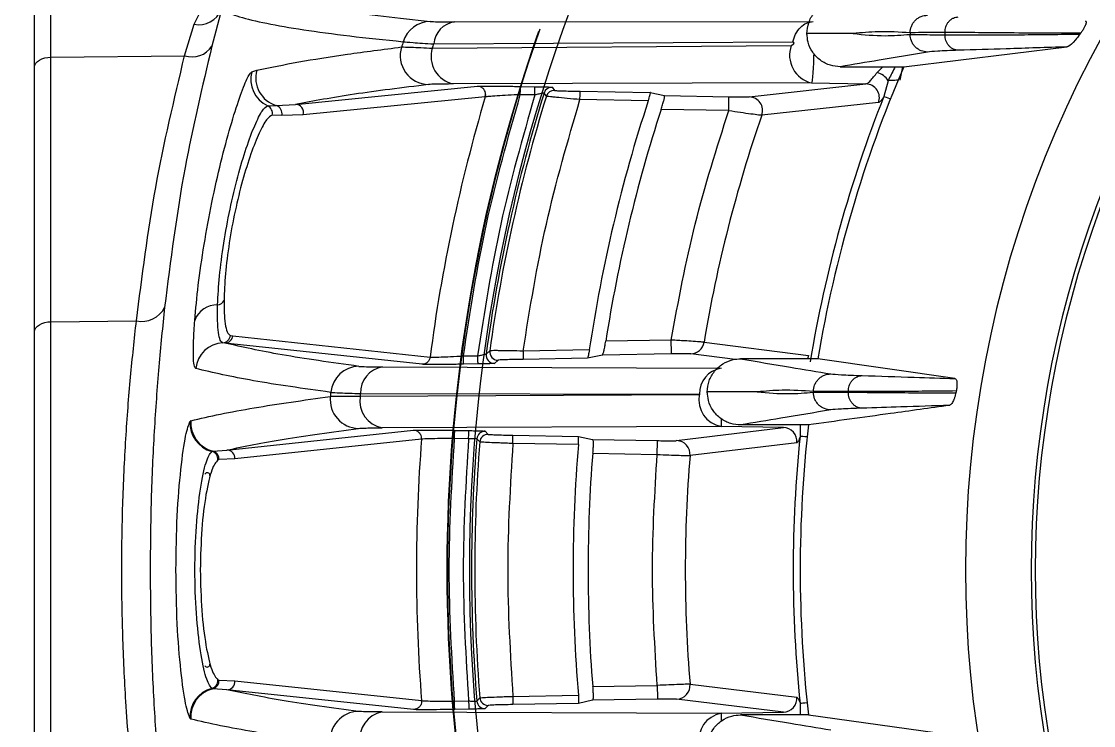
# Model space of a CAD drawing. Extents: x 2 to 136, y 1 to 99.
# Drawn here: x 125.123 to 127.069, y 45.008 to 46.285 of the extents above; entities that cross this region are included whole.
import ezdxf

# ---------------------------------------------------------------- set-up
doc = ezdxf.new("R2010")
doc.units = 0
doc.header["$MEASUREMENT"] = 0
doc.layers.add('OBJECT', color=7, linetype='CONTINUOUS')

msp = doc.modelspace()

# ---------------------------------------------------------------- linework, layer by layer
at = {"layer": 'OBJECT'}
for p, q in [((125.1466, 43.79), (125.1466, 46.6536)), ((125.1761, 46.2203), (125.1761, 46.3405)), ((125.4856, 46.3061), (125.4685, 46.2401)), ((125.4189, 46.2228), (125.4363, 46.28)), ((125.9091, 46.2844), (126.56, 46.2849)), ((126.5489, 46.2631), (126.5489, 46.2629)), ((126.7362, 46.2644), (126.7362, 46.2616)), ((126.7995, 46.2653), (126.7995, 46.2607)), ((125.8686, 46.2364), (126.5203, 46.2413)), ((125.8712, 46.2443), (126.5232, 46.2479)), ((126.7247, 46.203), (127.0206, 46.2388)), ((125.1761, 46.2203), (125.4189, 46.2228)), ((125.1761, 45.7403), (125.1761, 46.2203)), ((125.5407, 46.1938), (125.5499, 46.1966)), ((126.6092, 46.203), (126.7247, 46.203)), ((126.6764, 46.1925), (126.6869, 46.203)), ((126.7225, 46.203), (126.7173, 46.1785)), ((126.6966, 46.1776), (126.6886, 46.1489)), ((125.6202, 46.1345), (125.9509, 46.1674)), ((126.5571, 46.1734), (125.9066, 46.1716)), ((126.0286, 46.1672), (126.0551, 46.1667)), ((126.0862, 46.1657), (126.0904, 46.1599)), ((126.137, 46.1583), (126.2645, 46.1561)), ((126.2645, 46.1561), (126.2902, 46.1504)), ((126.444, 46.1483), (126.6561, 46.1717)), ((126.5571, 46.1734), (126.6561, 46.1717)), ((125.9649, 46.1482), (125.6344, 46.1159)), ((125.9649, 46.1481), (125.9655, 46.1524)), ((125.9655, 46.1524), (125.9649, 46.1482)), ((126.0549, 46.1517), (126.0284, 46.1522)), ((126.0758, 46.1493), (126.0716, 46.1551)), ((126.2608, 46.1412), (126.1368, 46.1433)), ((126.2902, 46.1504), (126.4073, 46.1484)), ((126.6788, 46.1377), (126.467, 46.1151)), ((125.5697, 46.1322), (125.5853, 46.1325)), ((125.5853, 46.1325), (125.6202, 46.1345)), ((126.4069, 46.1234), (126.2843, 46.1255)), ((125.5954, 46.1145), (125.578, 46.1149)), ((125.6344, 46.1159), (125.5954, 46.1145)), ((125.1761, 45.7403), (125.3314, 45.7419)), ((125.1761, 44.8397), (125.1761, 45.7403)), ((125.5022, 45.7152), (125.5067, 45.7147)), ((125.5067, 45.7147), (125.8647, 45.6761)), ((125.4922, 45.7016), (125.4883, 45.7021)), ((125.8502, 45.663), (125.4922, 45.7016)), ((126.1538, 45.6891), (126.0335, 45.687)), ((126.3024, 45.707), (126.1836, 45.7049)), ((126.3621, 45.703), (126.5517, 45.6791)), ((125.9251, 45.6782), (125.9509, 45.6786)), ((125.973, 45.6875), (125.9664, 45.6817)), ((125.9881, 45.6705), (125.9815, 45.6647)), ((126.1503, 45.6741), (126.0337, 45.672)), ((126.1776, 45.6798), (126.1503, 45.6741)), ((126.3029, 45.682), (126.1776, 45.6798)), ((126.4188, 45.6719), (126.3381, 45.6821)), ((126.5686, 45.673), (126.4284, 45.673)), ((126.8177, 45.6372), (126.5686, 45.673)), ((125.778, 45.6583), (126.3931, 45.6559)), ((125.9511, 45.6636), (125.9254, 45.6632)), ((126.368, 45.6131), (126.368, 45.6129)), ((126.5606, 45.6137), (126.5606, 45.6123)), ((126.6239, 45.6136), (126.6239, 45.6124)), ((126.3534, 45.6078), (125.7377, 45.6044)), ((125.7383, 45.61), (126.3535, 45.6086)), ((125.4302, 45.5607), (125.4289, 45.5597)), ((126.5516, 45.553), (126.4284, 45.553)), ((126.5365, 45.553), (126.5366, 45.5325)), ((125.4956, 45.5074), (125.8346, 45.5433)), ((126.393, 45.5502), (125.7774, 45.5478)), ((125.9093, 45.5432), (125.9348, 45.5427)), ((125.9649, 45.5417), (125.9701, 45.5359)), ((126.0151, 45.5344), (126.1339, 45.5323)), ((126.3123, 45.5245), (126.5061, 45.5482)), ((126.5061, 45.5482), (126.393, 45.5502)), ((125.8492, 45.5272), (125.5102, 45.4915)), ((125.8492, 45.5272), (125.8493, 45.5283)), ((125.8492, 45.5283), (125.8492, 45.5272)), ((125.9346, 45.5277), (125.9091, 45.5282)), ((125.9549, 45.5221), (125.9496, 45.5279)), ((126.1339, 45.5173), (126.0149, 45.5194)), ((126.1339, 45.5323), (126.1597, 45.5266)), ((126.1597, 45.5266), (126.2774, 45.5245)), ((126.5304, 45.5208), (126.3366, 45.4974)), ((125.4682, 45.505), (125.4701, 45.5056)), ((125.4701, 45.5056), (125.4956, 45.5074)), ((126.1598, 45.5016), (126.277, 45.4995)), ((125.4814, 45.4901), (125.4794, 45.4896)), ((125.5102, 45.4915), (125.4814, 45.4901)), ((125.4794, 45.0904), (125.4814, 45.0899)), ((125.4814, 45.0899), (125.5102, 45.0885)), ((125.5102, 45.0885), (125.8492, 45.0528)), ((125.4701, 45.0744), (125.4682, 45.075)), ((125.4956, 45.0726), (125.4701, 45.0744)), ((125.8346, 45.0367), (125.4956, 45.0726)), ((126.1598, 45.0784), (126.277, 45.0804)), ((126.3366, 45.0826), (126.5304, 45.0592)), ((125.8493, 45.0517), (125.8492, 45.0528)), ((125.8492, 45.0528), (125.8492, 45.0517)), ((125.9091, 45.0518), (125.9346, 45.0522)), ((125.9496, 45.0521), (125.9549, 45.0579)), ((126.0149, 45.0606), (126.1339, 45.0627)), ((126.1339, 45.0477), (126.0151, 45.0456)), ((126.1597, 45.0534), (126.1339, 45.0477)), ((126.2774, 45.0555), (126.1597, 45.0534)), ((126.5061, 45.0318), (126.3123, 45.0555)), ((126.5366, 45.0475), (126.5365, 45.027)), ((125.7774, 45.0322), (126.393, 45.0298)), ((125.9348, 45.0373), (125.9093, 45.0368)), ((125.9701, 45.0441), (125.9649, 45.0383)), ((126.393, 45.0298), (126.5061, 45.0318)), ((126.5516, 45.027), (126.4284, 45.027)), ((126.5516, 45.027), (126.8078, 44.9915)), ((125.4289, 45.0203), (125.4302, 45.0193))]:
    msp.add_line(p, q, dxfattribs=at)
at = {"layer": 'OBJECT', "flags": 128}
for points in [[(126.5489, 46.2629), (126.5493, 46.2629), (126.5497, 46.263)], [(125.1466, 46.2023), (125.1472, 46.2058), (125.1489, 46.2091), (125.1516, 46.2122), (125.1552, 46.2149), (125.1597, 46.2172), (125.1648, 46.2188), (125.1703, 46.2199), (125.1761, 46.2203)], [(126.7143, 46.1784), (126.7142, 46.1784), (126.7113, 46.1783), (126.7084, 46.1781), (126.7056, 46.178), (126.703, 46.1779), (126.7006, 46.1778), (126.6985, 46.1777), (126.6966, 46.1776)], [(126.0284, 46.1522), (126.0284, 46.1551), (126.0285, 46.1579), (126.0285, 46.1604), (126.0285, 46.1627), (126.0286, 46.1646), (126.0286, 46.166), (126.0286, 46.1669), (126.0286, 46.1672)], [(126.0549, 46.1517), (126.0549, 46.1546), (126.055, 46.1574), (126.055, 46.16), (126.055, 46.1622), (126.0551, 46.1641), (126.0551, 46.1655), (126.0551, 46.1664), (126.0551, 46.1667)], [(126.1368, 46.1433), (126.1368, 46.1462), (126.1369, 46.149), (126.1369, 46.1516), (126.1369, 46.1538), (126.137, 46.1557), (126.137, 46.1571), (126.137, 46.158), (126.137, 46.1583)], [(126.4069, 46.1234), (126.407, 46.1282), (126.4071, 46.1328), (126.4071, 46.1371), (126.4072, 46.1409), (126.4072, 46.144), (126.4073, 46.1463), (126.4073, 46.1478), (126.4073, 46.1484)], [(126.7004, 46.1442), (126.6996, 46.1445), (126.6962, 46.1458), (126.6933, 46.147), (126.6911, 46.1479), (126.6894, 46.1485), (126.6886, 46.1489)], [(125.1466, 45.7223), (125.1472, 45.7258), (125.1489, 45.7291), (125.1516, 45.7322), (125.1552, 45.7349), (125.1597, 45.7372), (125.1648, 45.7388), (125.1703, 45.7399), (125.1761, 45.7403)], [(126.3029, 45.682), (126.3029, 45.6825), (126.3028, 45.684), (126.3028, 45.6863), (126.3027, 45.6895), (126.3027, 45.6932), (126.3026, 45.6975), (126.3025, 45.7022), (126.3024, 45.707)], [(125.9254, 45.6632), (125.9254, 45.6635), (125.9253, 45.6644), (125.9253, 45.6658), (125.9253, 45.6677), (125.9252, 45.6699), (125.9252, 45.6725), (125.9251, 45.6753), (125.9251, 45.6782)], [(125.9509, 45.6786), (125.9509, 45.6757), (125.951, 45.6729), (125.951, 45.6704), (125.951, 45.6681), (125.9511, 45.6662), (125.9511, 45.6648), (125.9511, 45.664), (125.9511, 45.6636)], [(126.0335, 45.687), (126.0335, 45.6841), (126.0336, 45.6814), (126.0336, 45.6788), (126.0336, 45.6765), (126.0337, 45.6747), (126.0337, 45.6733), (126.0337, 45.6724), (126.0337, 45.672)], [(126.5517, 45.6791), (126.5506, 45.6749), (126.5498, 45.673)], [(125.9091, 45.5282), (125.9091, 45.5311), (125.9092, 45.5339), (125.9092, 45.5364), (125.9092, 45.5387), (125.9093, 45.5406), (125.9093, 45.542), (125.9093, 45.5429), (125.9093, 45.5432)], [(125.9346, 45.5277), (125.9346, 45.5306), (125.9347, 45.5334), (125.9347, 45.536), (125.9348, 45.5383), (125.9348, 45.5401), (125.9348, 45.5415), (125.9348, 45.5424), (125.9348, 45.5427)], [(126.0149, 45.5194), (126.0149, 45.5223), (126.015, 45.525), (126.015, 45.5276), (126.015, 45.5299), (126.0151, 45.5317), (126.0151, 45.5331), (126.0151, 45.534), (126.0151, 45.5344)], [(126.277, 45.4995), (126.2771, 45.5044), (126.2772, 45.509), (126.2773, 45.5133), (126.2773, 45.5171), (126.2774, 45.5202), (126.2774, 45.5225), (126.2774, 45.524), (126.2774, 45.5245)], [(126.5492, 45.5312), (126.5484, 45.5313), (126.5448, 45.5317), (126.5417, 45.532), (126.5393, 45.5323), (126.5376, 45.5324), (126.5366, 45.5325)], [(126.277, 45.0804), (126.2771, 45.0756), (126.2772, 45.071), (126.2773, 45.0667), (126.2773, 45.0629), (126.2774, 45.0598), (126.2774, 45.0575), (126.2774, 45.056), (126.2774, 45.0555)], [(125.9093, 45.0368), (125.9093, 45.0371), (125.9093, 45.038), (125.9093, 45.0394), (125.9092, 45.0413), (125.9092, 45.0436), (125.9092, 45.0461), (125.9091, 45.0489), (125.9091, 45.0518)], [(125.9346, 45.0522), (125.9346, 45.0494), (125.9347, 45.0466), (125.9347, 45.044), (125.9348, 45.0417), (125.9348, 45.0399), (125.9348, 45.0385), (125.9348, 45.0376), (125.9348, 45.0373)], [(126.0149, 45.0606), (126.0149, 45.0577), (126.015, 45.055), (126.015, 45.0524), (126.015, 45.0501), (126.0151, 45.0483), (126.0151, 45.0469), (126.0151, 45.046), (126.0151, 45.0456)], [(126.5492, 45.0488), (126.5484, 45.0487), (126.5448, 45.0483), (126.5417, 45.048), (126.5393, 45.0477), (126.5376, 45.0476), (126.5366, 45.0475)]]:
    msp.add_lwpolyline(points, dxfattribs=at)
at = {"layer": 'OBJECT'}
for centre, radius, start, end in [((128.8466, 45.29), 6.555, 126.37982, 288.09222), ((128.8466, 45.29), 6.5028, 126.71932, 288.09222), ((128.8466, 45.29), 6.4944, 126.7749, 288.09222), ((128.8466, 45.29), 6.3069, 128.05888, 288.09222), ((128.8466, 45.29), 6.655, 198.09222, 30.43444), ((128.8466, 45.29), 2.0098, 135.4001, 224.5999), ((128.8466, 45.29), 1.8907, 138.3698, 221.6302), ((128.8466, 45.29), 1.8831, 138.6329, 221.3671), ((128.8466, 45.29), 2.9107, 155.7609, 204.2391), ((125.4442, 46.3246), 0.0454, 259.9356, 335.854), ((125.8657, 46.2328), 0.0523, 91.2395, 162.7674), ((125.9153, 46.2405), 0.0443, 98.0542, 175.0188), ((128.8466, 45.29), 2.9515, 160.6731, 199.3269), ((128.8466, 45.29), 2.9505, 160.5838, 199.4162), ((125.4324, 46.2638), 0.0431, 251.6787, 326.7534), ((125.8629, 46.2231), 0.0525, 162.7993, 268.5415), ((128.8466, 45.29), 3.1787, 162.4546, 162.636), ((125.9176, 46.2216), 0.0512, 163.094, 257.6074), ((128.8466, 45.29), 3.1248, 162.2171, 162.3692), ((126.5692, 46.2239), 0.0519, 160.3623, 256.594), ((125.6006, 46.1828), 0.0526, 164.7378, 253.0541), ((128.8466, 45.29), 2.31, 156.7192, 170.4562), ((125.5915, 46.1801), 0.0526, 164.8985, 245.5336), ((126.6656, 46.1567), 0.0374, 33.9849, 73.2492), ((126.0859, 46.1507), 0.015, 89.0131, 162.6712), ((126.0901, 46.1449), 0.015, 89.0151, 162.7541), ((126.6554, 46.1467), 0.025, 338.8784, 88.4732), ((128.8466, 45.29), 3.0068, 163.4169, 172.6223), ((128.8466, 45.29), 3.0068, 163.4169, 172.6223), ((125.9644, 46.1467), 0.00156, 72.7453, 74.185), ((128.8466, 45.29), 2.9067, 162.6845, 172.2558), ((128.8466, 45.29), 2.901, 162.7691, 172.124), ((128.8466, 45.29), 2.7223, 161.7801, 171.5688), ((126.4434, 46.1232), 0.025, 341.0726, 88.4984), ((128.8466, 45.29), 2.3227, 158.2977, 170.6513), ((125.5634, 46.1185), 0.015, 345.9479, 65.0903), ((125.5808, 46.1181), 0.015, 345.8098, 72.6813), ((125.6198, 46.1196), 0.015, 345.7124, 88.436), ((128.8466, 45.29), 2.6951, 161.9404, 171.1444), ((128.8466, 45.29), 2.5186, 160.8757, 170.5623), ((125.4779, 45.7277), 0.0433, 88.844, 159.7684), ((125.4783, 45.7844), 0.0134, 272.1847, 335.9309), ((125.3415, 45.7865), 0.0457, 257.2305, 333.7639), ((125.4874, 45.717), 0.0149, 273.4368, 353.0157), ((125.4919, 45.7166), 0.0149, 271.3841, 353.0003), ((125.4912, 45.6497), 0.0525, 93.1692, 173.8867), ((126.3375, 45.707), 0.0249, 271.3028, 350.7636), ((125.9813, 45.6797), 0.015, 172.2812, 270.9756), ((125.9878, 45.6855), 0.015, 172.1506, 270.9739), ((125.7364, 45.607), 0.0524, 91.3027, 174.3257), ((125.7854, 45.6118), 0.0471, 99.0533, 182.1599), ((126.4003, 45.6096), 0.0468, 98.9258, 181.2809), ((128.8466, 45.29), 3.1787, 174.1835, 174.3238), ((125.7357, 45.5992), 0.0525, 174.3246, 268.6355), ((125.7863, 45.5962), 0.0492, 170.4609, 259.6117), ((128.8466, 45.29), 3.1248, 174.1217, 174.2262), ((126.4021, 45.5988), 0.0495, 169.5178, 259.4001), ((125.4815, 45.556), 0.0527, 175.9384, 255.4779), ((125.4826, 45.5566), 0.0525, 175.5226, 256.2377), ((128.8466, 45.29), 2.31, 173.4625, 186.5375), ((125.9646, 45.5267), 0.015, 89.0181, 175.2864), ((125.9698, 45.5209), 0.015, 89.0184, 175.3913), ((126.5055, 45.5232), 0.025, 354.3064, 88.6166), ((128.8466, 45.29), 3.0068, 175.4759, 184.5241), ((128.8466, 45.29), 3.0068, 175.4759, 184.5241), ((125.8494, 45.5291), 0.0019, 264.6822, 265.8618), ((128.8466, 45.29), 2.9067, 175.3046, 184.6954), ((128.8466, 45.29), 2.901, 175.4106, 184.5894), ((128.8466, 45.29), 2.7223, 175.2106, 184.7894), ((126.3117, 45.4995), 0.025, 355.2594, 88.6223), ((128.8466, 45.29), 2.3227, 174.0063, 185.9937), ((125.4643, 45.4904), 0.0151, 357.1808, 74.8293), ((125.4664, 45.491), 0.015, 356.4513, 75.9149), ((125.4952, 45.4924), 0.015, 356.474, 88.5452), ((128.8466, 45.29), 2.6951, 175.497, 184.503), ((128.8466, 45.29), 2.5186, 175.2757, 184.7243), ((125.4599, 45.4612), 0.005, 0, 147.4319), ((125.4599, 45.1188), 0.005, 212.5681, 0), ((125.4643, 45.0896), 0.0151, 285.1707, 2.8192), ((125.4664, 45.089), 0.015, 284.0851, 3.5487), ((125.4952, 45.0875), 0.015, 271.4548, 3.526), ((125.4815, 45.024), 0.0527, 104.5221, 184.0616), ((125.4826, 45.0234), 0.0525, 103.7618, 184.4779), ((126.3117, 45.0805), 0.025, 271.3765, 4.7413), ((125.8494, 45.0509), 0.0019, 94.1382, 95.3178), ((125.9646, 45.0533), 0.015, 184.7136, 270.9819), ((125.9698, 45.0591), 0.015, 184.6087, 270.9816), ((126.5055, 45.0568), 0.025, 271.3841, 5.6929), ((125.7357, 44.9808), 0.0525, 91.3645, 185.6752), ((125.7863, 44.9838), 0.0492, 100.3883, 189.5391), ((126.4021, 44.9812), 0.0495, 100.5999, 190.4822)]:
    msp.add_arc(centre, radius, start, end, dxfattribs=at)
for centre, major_axis, start_param, end_param in [((128.476, 45.29), (1.7429, 0), 2.532933, 2.534061), ((128.4854, 45.29), (1.6983, 0), 2.944733, 2.946684)]:
    msp.add_ellipse(centre, major_axis=major_axis, ratio=0.977124, start_param=start_param, end_param=end_param, dxfattribs=at)
for points, knots in [([(125.4363, 46.28), (125.4408, 46.2899), (125.4497, 46.3098), (125.4721, 46.3291), (125.4978, 46.3412), (125.5132, 46.3452), (125.5265, 46.3461), (125.5285, 46.3462), (125.5295, 46.3462), (125.53, 46.3462)], [0, 0, 0, 0, 0.249938, 0.500627, 0.749428, 0.968478, 0.986306, 0.993527, 1, 1, 1, 1]), ([(125.53, 46.3461), (125.547, 46.339), (125.581, 46.3247), (125.6925, 46.3043), (125.8072, 46.2914), (125.8646, 46.285)], [0, 0, 0, 0, 0.333336, 0.666886, 1, 1, 1, 1]), ([(126.5489, 46.2631), (126.5495, 46.2698), (126.5508, 46.2832), (126.5611, 46.3011), (126.5763, 46.3146), (126.5932, 46.3219), (126.6046, 46.3227), (126.6092, 46.323)], [0, 0, 0, 0, 0.212706, 0.425419, 0.638709, 0.853371, 1, 1, 1, 1]), ([(125.4856, 46.3061), (125.4955, 46.3019), (125.515, 46.2936), (125.5657, 46.2816), (125.6324, 46.2699), (125.7144, 46.2588), (125.7824, 46.2517), (125.8158, 46.2483)], [0, 0, 0, 0, 0.202277, 0.401502, 0.603952, 0.805948, 1, 1, 1, 1]), ([(126.7362, 46.2644), (126.7366, 46.2684), (126.7373, 46.2746), (126.7413, 46.2821), (126.7454, 46.2872), (126.7504, 46.2913), (126.7578, 46.2953), (126.764, 46.296), (126.768, 46.2964)], [0, 0, 0, 0, 0.239487, 0.368378, 0.5, 0.631621, 0.760513, 1, 1, 1, 1]), ([(126.7995, 46.2653), (126.7998, 46.2688), (126.8003, 46.2742), (126.8034, 46.2807), (126.8065, 46.2852), (126.8104, 46.2888), (126.816, 46.2923), (126.8207, 46.2929), (126.8237, 46.2933)], [0, 0, 0, 0, 0.239579, 0.368439, 0.5, 0.631562, 0.760427, 1, 1, 1, 1]), ([(125.8646, 46.285), (125.8683, 46.2848), (125.8756, 46.2844), (125.8979, 46.2844), (125.9091, 46.2844)], [0, 0, 0, 0, 0.498504, 1, 1, 1, 1]), ([(126.5232, 46.2479), (126.5247, 46.2529), (126.5278, 46.263), (126.5367, 46.2749), (126.5478, 46.2831), (126.556, 46.2843), (126.56, 46.2849)], [0, 0, 0, 0, 0.243823, 0.5, 0.756179, 1, 1, 1, 1]), ([(127.0541, 46.2861), (127.055, 46.2858), (127.0561, 46.2853), (127.0557, 46.2817), (127.0547, 46.2788), (127.0537, 46.2765), (127.0525, 46.274), (127.051, 46.2713), (127.0487, 46.2676), (127.0471, 46.2653), (127.046, 46.2637)], [0, 0, 0, 0, 0.401436, 0.570186, 0.633489, 0.697364, 0.744462, 0.791505, 0.861691, 1, 1, 1, 1]), ([(126.5497, 46.263), (126.5496, 46.263), (126.5493, 46.2631), (126.549, 46.2631), (126.5489, 46.2631)], [0, 0, 0, 0, 0.5599937, 1, 1, 1, 1]), ([(126.6092, 46.203), (126.6033, 46.2035), (126.5906, 46.2046), (126.5728, 46.2137), (126.5584, 46.2285), (126.5502, 46.2458), (126.5493, 46.2577), (126.5489, 46.2629)], [0, 0, 0, 0, 0.187597, 0.404758, 0.620771, 0.835172, 1, 1, 1, 1]), ([(126.6327, 46.263), (126.6327, 46.263), (126.6181, 46.263), (126.5931, 46.263), (126.5655, 46.263), (126.5524, 46.263), (126.5498, 46.263), (126.5497, 46.263)], [0, 0, 0, 0, 0.002912, 0.527889, 0.903607, 0.997536, 1, 1, 1, 1]), ([(126.7362, 46.2644), (126.7169, 46.2656), (126.6824, 46.2678), (126.6479, 46.2645), (126.6327, 46.263)], [0, 0, 0, 0, 0.559938, 1, 1, 1, 1]), ([(126.6327, 46.263), (126.6521, 46.2611), (126.6865, 46.2578), (126.721, 46.2604), (126.7362, 46.2616)], [0, 0, 0, 0, 0.560063, 1, 1, 1, 1]), ([(126.7995, 46.2653), (126.7842, 46.2651), (126.7536, 46.2648), (126.742, 46.2646), (126.7362, 46.2644)], [0, 0, 0, 0, 0.500041, 1, 1, 1, 1]), ([(126.768, 46.2296), (126.764, 46.23), (126.7578, 46.2307), (126.7504, 46.2347), (126.7454, 46.2388), (126.7413, 46.2439), (126.7373, 46.2514), (126.7366, 46.2575), (126.7362, 46.2616)], [0, 0, 0, 0, 0.239486, 0.368381, 0.500001, 0.631618, 0.760514, 1, 1, 1, 1]), ([(126.7362, 46.2616), (126.742, 46.2614), (126.7536, 46.2612), (126.7842, 46.2609), (126.7995, 46.2607)], [0, 0, 0, 0, 0.499959, 1, 1, 1, 1]), ([(127.046, 46.2637), (127, 46.2638), (126.9178, 46.264), (126.8356, 46.2649), (126.7995, 46.2653)], [0, 0, 0, 0, 0.560009, 1, 1, 1, 1]), ([(126.7995, 46.2607), (126.8453, 46.2607), (126.9271, 46.2607), (127.0089, 46.2617), (127.0449, 46.2622)], [0, 0, 0, 0, 0.560013, 1, 1, 1, 1]), ([(126.8237, 46.2327), (126.8207, 46.2331), (126.816, 46.2337), (126.8104, 46.2372), (126.8065, 46.2408), (126.8034, 46.2453), (126.8003, 46.2518), (126.7998, 46.2572), (126.7995, 46.2607)], [0, 0, 0, 0, 0.239573, 0.368437, 0.499995, 0.631555, 0.760421, 1, 1, 1, 1]), ([(127.0449, 46.2622), (127.042, 46.2583), (127.0326, 46.2463), (127.0253, 46.2403), (127.0215, 46.2391), (127.0206, 46.2388)], [0, 0, 0, 0, 0.2596, 0.81953, 1, 1, 1, 1]), ([(125.4685, 46.2401), (125.451, 46.1669), (125.4135, 46.0099), (125.3933, 45.8511), (125.3825, 45.7663)], [0, 0, 0, 0, 0.466269, 1, 1, 1, 1]), ([(125.5499, 46.1966), (125.5742, 46.2016), (125.6216, 46.2114), (125.71, 46.2254), (125.7792, 46.2343), (125.8128, 46.2387)], [0, 0, 0, 0, 0.351668, 0.685, 1, 1, 1, 1]), ([(125.8128, 46.2387), (125.8174, 46.2387), (125.8268, 46.2387), (125.8545, 46.2372), (125.8686, 46.2364)], [0, 0, 0, 0, 0.490951, 1, 1, 1, 1]), ([(125.8158, 46.2483), (125.8203, 46.2478), (125.8294, 46.2469), (125.8571, 46.2452), (125.8712, 46.2443)], [0, 0, 0, 0, 0.493197, 1, 1, 1, 1]), ([(126.5232, 46.2479), (126.5235, 46.2479), (126.524, 46.2478), (126.5245, 46.2473), (126.5247, 46.2468), (126.5248, 46.2463), (126.5248, 46.2456), (126.5246, 46.2448), (126.5241, 46.2439), (126.5234, 46.2429), (126.5224, 46.242), (126.5213, 46.2415), (126.5206, 46.2414), (126.5203, 46.2413)], [0, 0, 0, 0, 0.133104, 0.191567, 0.248259, 0.311452, 0.370761, 0.432305, 0.501531, 0.620748, 0.7521, 0.8756, 1, 1, 1, 1]), ([(127.0206, 46.2388), (126.9841, 46.2377), (126.9189, 46.2356), (126.8528, 46.2336), (126.8237, 46.2327)], [0, 0, 0, 0, 0.560018, 1, 1, 1, 1]), ([(125.3314, 45.7419), (125.3416, 45.8227), (125.362, 45.984), (125.4, 46.1434), (125.4189, 46.2228)], [0, 0, 0, 0, 0.501211, 1, 1, 1, 1]), ([(126.5612, 46.2272), (126.561, 46.2205), (126.5606, 46.2067), (126.5595, 46.189), (126.5583, 46.1762), (126.5575, 46.1743), (126.5571, 46.1734)], [0, 0, 0, 0, 0.237257, 0.489189, 0.744675, 1, 1, 1, 1]), ([(126.768, 46.2296), (126.7387, 46.2246), (126.6865, 46.2158), (126.6328, 46.2069), (126.6092, 46.203)], [0, 0, 0, 0, 0.560008, 1, 1, 1, 1]), ([(126.8237, 46.2327), (126.8099, 46.2322), (126.7823, 46.2312), (126.7727, 46.2301), (126.768, 46.2296)], [0, 0, 0, 0, 0.501102, 1, 1, 1, 1]), ([(126.7091, 46.203), (126.705, 46.1952), (126.7004, 46.1863), (126.697, 46.1786), (126.6966, 46.1776)], [0, 0, 0, 0, 0.878881, 1, 1, 1, 1]), ([(125.4373, 45.7427), (125.4392, 45.7633), (125.4429, 45.8046), (125.4538, 45.8798), (125.468, 45.9568), (125.4847, 46.0309), (125.5024, 46.0966), (125.519, 46.1485), (125.5331, 46.1848), (125.5382, 46.1908), (125.5407, 46.1938)], [0, 0, 0, 0, 0.124845, 0.24983, 0.374893, 0.499993, 0.625063, 0.749967, 0.874601, 1, 1, 1, 1]), ([(126.6561, 46.1717), (126.6571, 46.172), (126.6591, 46.1727), (126.6655, 46.1786), (126.6721, 46.187), (126.6764, 46.1925)], [0, 0, 0, 0, 0.241712, 0.501168, 1, 1, 1, 1]), ([(125.8616, 46.1706), (125.8144, 46.1648), (125.7199, 46.153), (125.6535, 46.1407), (125.6202, 46.1345)], [0, 0, 0, 0, 0.498752, 1, 1, 1, 1]), ([(125.9066, 46.1716), (125.8955, 46.1715), (125.8731, 46.1714), (125.8654, 46.1709), (125.8616, 46.1706)], [0, 0, 0, 0, 0.498606, 1, 1, 1, 1]), ([(125.9509, 46.1674), (125.9531, 46.1675), (125.9576, 46.1678), (125.9763, 46.1678), (126.0007, 46.1676), (126.0193, 46.1673), (126.0286, 46.1672)], [0, 0, 0, 0, 0.249669, 0.499417, 0.749226, 1, 1, 1, 1]), ([(125.9655, 46.1524), (125.9652, 46.1543), (125.9649, 46.1573), (125.963, 46.1609), (125.9604, 46.1639), (125.9564, 46.1667), (125.9526, 46.1672), (125.9509, 46.1674)], [0, 0, 0, 0, 0.251178, 0.383298, 0.515914, 0.770766, 1, 1, 1, 1]), ([(126.0551, 46.1667), (126.0591, 46.1667), (126.067, 46.1665), (126.0773, 46.1662), (126.0831, 46.166), (126.0858, 46.1658), (126.0861, 46.1657), (126.0862, 46.1657)], [0, 0, 0, 0, 0.249848, 0.499446, 0.748666, 0.874857, 1, 1, 1, 1]), ([(126.0904, 46.1599), (126.0906, 46.1598), (126.091, 46.1597), (126.0949, 46.1595), (126.1037, 46.1591), (126.1192, 46.1587), (126.1311, 46.1584), (126.137, 46.1583)], [0, 0, 0, 0, 0.125342, 0.250838, 0.5002, 0.749633, 1, 1, 1, 1]), ([(126.2608, 46.1412), (126.2614, 46.1429), (126.2625, 46.1463), (126.2638, 46.1509), (126.2645, 46.1542), (126.2647, 46.1558), (126.2645, 46.156), (126.2645, 46.1561)], [0, 0, 0, 0, 0.227061, 0.454411, 0.673655, 0.882511, 1, 1, 1, 1]), ([(125.9251, 45.6782), (125.9374, 45.7582), (125.9621, 45.9184), (126.0063, 46.0743), (126.0284, 46.1522)], [0, 0, 0, 0, 0.4999997, 1, 1, 1, 1]), ([(126.0549, 46.1517), (126.0326, 46.074), (125.9881, 45.9184), (125.9633, 45.7586), (125.9509, 45.6786)], [0, 0, 0, 0, 0.5, 1, 1, 1, 1]), ([(126.0284, 46.1522), (126.0208, 46.1518), (126.0058, 46.1511), (125.9856, 46.1499), (125.9703, 46.1489), (125.9667, 46.1484), (125.9649, 46.1481)], [0, 0, 0, 0, 0.250635, 0.500304, 0.760651, 1, 1, 1, 1]), ([(126.0335, 45.687), (126.046, 45.7642), (126.071, 45.9184), (126.1148, 46.0683), (126.1368, 46.1433)], [0, 0, 0, 0, 0.5, 1, 1, 1, 1]), ([(126.0716, 46.1551), (126.0716, 46.1552), (126.0714, 46.1552), (126.0703, 46.155), (126.0686, 46.1547), (126.0659, 46.1542), (126.0613, 46.1532), (126.0572, 46.1523), (126.0549, 46.1517)], [0, 0, 0, 0, 0.116952, 0.23848, 0.366034, 0.500879, 0.71081, 1, 1, 1, 1]), ([(126.1368, 46.1433), (126.1289, 46.144), (126.1133, 46.1454), (126.0963, 46.147), (126.086, 46.148), (126.0782, 46.1489), (126.0767, 46.1492), (126.0758, 46.1493)], [0, 0, 0, 0, 0.250292, 0.499691, 0.629696, 0.756484, 1, 1, 1, 1]), ([(126.2843, 46.1255), (126.2852, 46.1284), (126.287, 46.1341), (126.2891, 46.1417), (126.2904, 46.1473), (126.2906, 46.15), (126.2903, 46.1503), (126.2902, 46.1504)], [0, 0, 0, 0, 0.227002, 0.45429, 0.673652, 0.882634, 1, 1, 1, 1]), ([(126.4073, 46.1484), (126.4117, 46.1483), (126.4204, 46.1482), (126.4319, 46.1481), (126.4408, 46.1481), (126.443, 46.1482), (126.444, 46.1483)], [0, 0, 0, 0, 0.2502167, 0.5001239, 0.7499985, 1, 1, 1, 1]), ([(126.6886, 46.1489), (126.6865, 46.1457), (126.6823, 46.1394), (126.6799, 46.1383), (126.6788, 46.1377)], [0, 0, 0, 0, 0.500347, 1, 1, 1, 1]), ([(125.4788, 45.771), (125.4797, 45.7878), (125.4814, 45.8212), (125.4894, 45.8824), (125.5009, 45.9448), (125.5152, 46.0045), (125.5309, 46.057), (125.5464, 46.0982), (125.5605, 46.1263), (125.5666, 46.1302), (125.5697, 46.1322)], [0, 0, 0, 0, 0.1256654, 0.2503638, 0.3748711, 0.4993744, 0.6239874, 0.748872, 0.8742199, 1, 1, 1, 1]), ([(126.3024, 45.707), (126.3155, 45.7775), (126.3416, 45.9184), (126.3851, 46.0551), (126.4069, 46.1234)], [0, 0, 0, 0, 0.5, 1, 1, 1, 1]), ([(126.4069, 46.1234), (126.4141, 46.1223), (126.4286, 46.1202), (126.4478, 46.1176), (126.4621, 46.1156), (126.4654, 46.1153), (126.467, 46.1151)], [0, 0, 0, 0, 0.250031, 0.49996, 0.760476, 1, 1, 1, 1]), ([(125.578, 46.1149), (125.5748, 46.1132), (125.5683, 46.11), (125.5544, 46.0844), (125.5392, 46.0464), (125.5239, 45.9975), (125.5102, 45.9415), (125.4994, 45.8829), (125.4922, 45.8256), (125.4911, 45.7945), (125.4905, 45.7789)], [0, 0, 0, 0, 0.124906, 0.249953, 0.375023, 0.500104, 0.625117, 0.749959, 0.874675, 1, 1, 1, 1]), ([(125.4883, 45.7021), (125.4867, 45.7031), (125.4834, 45.7052), (125.4802, 45.7195), (125.4783, 45.7408), (125.4786, 45.7609), (125.4788, 45.771)], [0, 0, 0, 0, 0.251653, 0.500767, 0.75093, 1, 1, 1, 1]), ([(125.4905, 45.7789), (125.4905, 45.7696), (125.4907, 45.7508), (125.4931, 45.7312), (125.4969, 45.718), (125.5005, 45.7161), (125.5022, 45.7152)], [0, 0, 0, 0, 0.249435, 0.499655, 0.748628, 1, 1, 1, 1]), ([(125.3825, 45.7663), (125.3789, 45.7312), (125.3717, 45.6608), (125.3632, 45.5424), (125.3574, 45.418), (125.3567, 45.3327), (125.3563, 45.29)], [0, 0, 0, 0, 0.250229, 0.500882, 0.749824, 1, 1, 1, 1]), ([(125.3314, 44.8381), (125.3288, 44.8611), (125.3239, 44.9056), (125.3174, 44.9775), (125.311, 45.0647), (125.3061, 45.1691), (125.3041, 45.2895), (125.3061, 45.41), (125.3116, 45.5281), (125.3204, 45.6415), (125.3277, 45.7085), (125.3314, 45.7419)], [0, 0, 0, 0, 0.08716, 0.168378, 0.249872, 0.377198, 0.499566, 0.621999, 0.749352, 0.874781, 1, 1, 1, 1]), ([(125.439, 45.6553), (125.438, 45.6566), (125.4359, 45.6594), (125.4346, 45.6776), (125.4348, 45.7046), (125.4365, 45.73), (125.4373, 45.7427)], [0, 0, 0, 0, 0.250785, 0.500021, 0.750018, 1, 1, 1, 1]), ([(125.7352, 45.6593), (125.6858, 45.6662), (125.5871, 45.68), (125.5238, 45.6944), (125.4922, 45.7016)], [0, 0, 0, 0, 0.500069, 1, 1, 1, 1]), ([(126.1538, 45.6891), (126.1535, 45.6874), (126.153, 45.684), (126.1521, 45.6794), (126.1512, 45.676), (126.1506, 45.6743), (126.1504, 45.6741), (126.1503, 45.6741)], [0, 0, 0, 0, 0.220974, 0.44192, 0.663505, 0.883737, 1, 1, 1, 1]), ([(126.1776, 45.6798), (126.1779, 45.6801), (126.1785, 45.6808), (126.1798, 45.6853), (126.1813, 45.6917), (126.1826, 45.6987), (126.1833, 45.7032), (126.1836, 45.7049)], [0, 0, 0, 0, 0.215814, 0.431528, 0.649865, 0.870922, 1, 1, 1, 1]), ([(126.3621, 45.703), (126.3605, 45.7031), (126.3573, 45.7035), (126.3438, 45.7045), (126.3289, 45.7054), (126.315, 45.7062), (126.3068, 45.7067), (126.3024, 45.707)], [0, 0, 0, 0, 0.242737, 0.499208, 0.715648, 0.849423, 1, 1, 1, 1]), ([(125.8647, 45.6761), (125.8643, 45.6744), (125.8635, 45.6709), (125.8601, 45.6666), (125.8555, 45.6636), (125.8519, 45.6632), (125.8502, 45.663)], [0, 0, 0, 0, 0.241915, 0.500004, 0.758081, 1, 1, 1, 1]), ([(125.8647, 45.6761), (125.8663, 45.676), (125.8696, 45.6759), (125.8835, 45.6762), (125.9024, 45.677), (125.917, 45.6778), (125.9251, 45.6782)], [0, 0, 0, 0, 0.244677, 0.500062, 0.724507, 1, 1, 1, 1]), ([(125.9509, 45.6786), (125.9522, 45.6788), (125.9547, 45.6792), (125.9584, 45.6799), (125.9614, 45.6805), (125.9637, 45.681), (125.9658, 45.6814), (125.9661, 45.6816), (125.9664, 45.6817)], [0, 0, 0, 0, 0.173687, 0.315121, 0.500605, 0.634817, 0.762772, 1, 1, 1, 1]), ([(126.0335, 45.687), (126.0257, 45.6872), (126.0101, 45.6875), (125.9932, 45.6877), (125.983, 45.6878), (125.9754, 45.6877), (125.9739, 45.6876), (125.973, 45.6875)], [0, 0, 0, 0, 0.24968, 0.499166, 0.631329, 0.759005, 1, 1, 1, 1]), ([(126.0337, 45.672), (126.0279, 45.6719), (126.0161, 45.6717), (126.0012, 45.6713), (125.9905, 45.6708), (125.9889, 45.6706), (125.9881, 45.6705)], [0, 0, 0, 0, 0.2500745, 0.4999559, 0.7493881, 1, 1, 1, 1]), ([(126.3381, 45.6821), (126.3371, 45.6821), (126.3352, 45.6822), (126.3268, 45.6823), (126.3157, 45.6822), (126.3071, 45.682), (126.3029, 45.682)], [0, 0, 0, 0, 0.249941, 0.499852, 0.749375, 1, 1, 1, 1]), ([(126.368, 45.6131), (126.3687, 45.6198), (126.37, 45.6332), (126.3803, 45.6511), (126.3954, 45.6646), (126.4124, 45.6719), (126.4238, 45.6727), (126.4284, 45.673)], [0, 0, 0, 0, 0.212706, 0.425418, 0.638708, 0.85337, 1, 1, 1, 1]), ([(126.4284, 45.673), (126.4585, 45.6679), (126.5123, 45.6588), (126.5679, 45.6497), (126.5924, 45.6457)], [0, 0, 0, 0, 0.56001, 1, 1, 1, 1]), ([(125.6843, 45.6121), (125.6346, 45.6191), (125.5346, 45.6331), (125.471, 45.6478), (125.439, 45.6553)], [0, 0, 0, 0, 0.49662, 1, 1, 1, 1]), ([(125.7352, 45.6593), (125.7387, 45.6591), (125.7458, 45.6586), (125.7672, 45.6584), (125.778, 45.6583)], [0, 0, 0, 0, 0.498431, 1, 1, 1, 1]), ([(125.9254, 45.6632), (125.9162, 45.663), (125.898, 45.6627), (125.8742, 45.6626), (125.8564, 45.6627), (125.8523, 45.6629), (125.8502, 45.663)], [0, 0, 0, 0, 0.250112, 0.500126, 0.75008, 1, 1, 1, 1]), ([(125.9815, 45.6647), (125.981, 45.6646), (125.9799, 45.6644), (125.9728, 45.6641), (125.9629, 45.6638), (125.955, 45.6637), (125.9511, 45.6636)], [0, 0, 0, 0, 0.249985, 0.4998, 0.749159, 1, 1, 1, 1]), ([(126.5606, 45.6137), (126.561, 45.6177), (126.5617, 45.6239), (126.5657, 45.6313), (126.5698, 45.6365), (126.5749, 45.6406), (126.5822, 45.6446), (126.5884, 45.6452), (126.5924, 45.6457)], [0, 0, 0, 0, 0.239486, 0.368381, 0.500003, 0.63162, 0.760514, 1, 1, 1, 1]), ([(126.5924, 45.6457), (126.5973, 45.6451), (126.6072, 45.644), (126.6351, 45.6431), (126.649, 45.6426)], [0, 0, 0, 0, 0.4992734, 1, 1, 1, 1]), ([(126.6239, 45.6136), (126.6242, 45.6172), (126.6248, 45.6228), (126.6279, 45.6295), (126.6312, 45.6341), (126.6352, 45.6379), (126.641, 45.6415), (126.6458, 45.6421), (126.649, 45.6426)], [0, 0, 0, 0, 0.239575, 0.368434, 0.5, 0.631563, 0.760421, 1, 1, 1, 1]), ([(126.649, 45.6426), (126.6807, 45.6416), (126.7372, 45.6398), (126.7931, 45.638), (126.8177, 45.6372)], [0, 0, 0, 0, 0.55998, 1, 1, 1, 1]), ([(126.8177, 45.6372), (126.8185, 45.6368), (126.8201, 45.6361), (126.8212, 45.6319), (126.8213, 45.6263), (126.8212, 45.6231), (126.8208, 45.6197), (126.8204, 45.6169), (126.8201, 45.6152), (126.8199, 45.6146)], [0, 0, 0, 0, 0.347786, 0.698121, 0.777968, 0.858334, 0.911739, 0.965437, 1, 1, 1, 1]), ([(125.6843, 45.6121), (125.6887, 45.6118), (125.6976, 45.6111), (125.7247, 45.6104), (125.7383, 45.61)], [0, 0, 0, 0, 0.496594, 1, 1, 1, 1]), ([(126.3689, 45.613), (126.3687, 45.613), (126.3684, 45.6131), (126.3682, 45.6131), (126.368, 45.6131)], [0, 0, 0, 0, 0.560052, 1, 1, 1, 1]), ([(126.368, 45.6129), (126.3682, 45.6129), (126.3685, 45.6129), (126.3688, 45.613), (126.3689, 45.613)], [0, 0, 0, 0, 0.559971, 1, 1, 1, 1]), ([(126.4284, 45.553), (126.4225, 45.5535), (126.4097, 45.5546), (126.3919, 45.5637), (126.3776, 45.5785), (126.3693, 45.5958), (126.3684, 45.6077), (126.368, 45.6129)], [0, 0, 0, 0, 0.1876001, 0.4047628, 0.6207737, 0.8351753, 1, 1, 1, 1]), ([(126.4588, 45.613), (126.4587, 45.613), (126.4418, 45.613), (126.4146, 45.613), (126.3847, 45.613), (126.3716, 45.613), (126.3689, 45.613), (126.3689, 45.613)], [0, 0, 0, 0, 0.002739, 0.563972, 0.910976, 0.997726, 1, 1, 1, 1]), ([(126.5606, 45.6137), (126.5416, 45.615), (126.5077, 45.6173), (126.4737, 45.6143), (126.4588, 45.613)], [0, 0, 0, 0, 0.559941, 1, 1, 1, 1]), ([(126.4588, 45.613), (126.4778, 45.6113), (126.5117, 45.6083), (126.5457, 45.6111), (126.5606, 45.6123)], [0, 0, 0, 0, 0.560059, 1, 1, 1, 1]), ([(126.6239, 45.6136), (126.6086, 45.6136), (126.578, 45.6136), (126.5664, 45.6136), (126.5606, 45.6137)], [0, 0, 0, 0, 0.500043, 1, 1, 1, 1]), ([(126.5606, 45.6123), (126.5664, 45.6124), (126.578, 45.6124), (126.6086, 45.6124), (126.6239, 45.6124)], [0, 0, 0, 0, 0.499957, 1, 1, 1, 1]), ([(126.5924, 45.5803), (126.5884, 45.5808), (126.5822, 45.5814), (126.5749, 45.5854), (126.5698, 45.5895), (126.5657, 45.5947), (126.5617, 45.6021), (126.561, 45.6083), (126.5606, 45.6123)], [0, 0, 0, 0, 0.239486, 0.368381, 0.500001, 0.631623, 0.760514, 1, 1, 1, 1]), ([(126.8199, 45.6146), (126.7833, 45.6142), (126.718, 45.6136), (126.6526, 45.6136), (126.6239, 45.6136)], [0, 0, 0, 0, 0.560013, 1, 1, 1, 1]), ([(126.649, 45.5834), (126.6458, 45.5838), (126.641, 45.5845), (126.6352, 45.5881), (126.6312, 45.5919), (126.6279, 45.5965), (126.6248, 45.6032), (126.6242, 45.6088), (126.6239, 45.6124)], [0, 0, 0, 0, 0.239578, 0.368438, 0.499997, 0.631562, 0.76042, 1, 1, 1, 1]), ([(126.6239, 45.6124), (126.6604, 45.6121), (126.7255, 45.6114), (126.7906, 45.6114), (126.8193, 45.6114)], [0, 0, 0, 0, 0.5600153, 1, 1, 1, 1]), ([(126.8193, 45.6114), (126.819, 45.6099), (126.818, 45.6058), (126.8159, 45.5992), (126.8121, 45.5909), (126.8095, 45.5894), (126.8078, 45.5885)], [0, 0, 0, 0, 0.072969, 0.194336, 0.468698, 1, 1, 1, 1]), ([(125.4302, 45.5607), (125.4474, 45.5647), (125.4811, 45.5726), (125.543, 45.5839), (125.6093, 45.5944), (125.6592, 45.6011), (125.6835, 45.6044)], [0, 0, 0, 0, 0.27038, 0.527173, 0.77038, 1, 1, 1, 1]), ([(125.7377, 45.6044), (125.7239, 45.6045), (125.6968, 45.6049), (125.6879, 45.6046), (125.6835, 45.6044)], [0, 0, 0, 0, 0.511471, 1, 1, 1, 1]), ([(126.3535, 45.6086), (126.3536, 45.6086), (126.3536, 45.6086), (126.3537, 45.6085), (126.3537, 45.6085), (126.3538, 45.6084), (126.3538, 45.6083), (126.3538, 45.6083), (126.3538, 45.6082), (126.3537, 45.6081), (126.3537, 45.608), (126.3536, 45.6079), (126.3535, 45.6079), (126.3535, 45.6078), (126.3534, 45.6078)], [0, 0, 0, 0, 0.156108, 0.22009, 0.277027, 0.329475, 0.381608, 0.436318, 0.497329, 0.61508, 0.669958, 0.725281, 0.84818, 1, 1, 1, 1]), ([(126.5924, 45.5803), (126.5621, 45.5752), (126.5082, 45.5661), (126.4527, 45.557), (126.4284, 45.553)], [0, 0, 0, 0, 0.560008, 1, 1, 1, 1]), ([(126.8078, 45.5885), (126.7721, 45.5835), (126.6864, 45.5717), (126.6012, 45.5599), (126.5516, 45.553)], [0, 0, 0, 0, 0.417435, 1, 1, 1, 1]), ([(126.649, 45.5834), (126.6351, 45.5829), (126.6072, 45.5819), (126.5973, 45.5809), (126.5924, 45.5803)], [0, 0, 0, 0, 0.5007266, 1, 1, 1, 1]), ([(126.8078, 45.5885), (126.7785, 45.5875), (126.7261, 45.5858), (126.6726, 45.5842), (126.649, 45.5834)], [0, 0, 0, 0, 0.560038, 1, 1, 1, 1]), ([(125.4031, 45.29), (125.4036, 45.3233), (125.4046, 45.39), (125.4118, 45.476), (125.421, 45.5399), (125.4263, 45.5531), (125.4289, 45.5597)], [0, 0, 0, 0, 0.24993, 0.499886, 0.749919, 1, 1, 1, 1]), ([(126.3932, 45.5643), (126.3932, 45.5642), (126.3932, 45.5612), (126.3931, 45.5567), (126.3931, 45.5514), (126.393, 45.5506), (126.393, 45.5502)], [0, 0, 0, 0, 0.010362, 0.31461, 0.644508, 1, 1, 1, 1]), ([(125.4956, 45.5074), (125.5276, 45.5141), (125.5917, 45.5275), (125.6869, 45.5403), (125.7344, 45.5468)], [0, 0, 0, 0, 0.500229, 1, 1, 1, 1]), ([(125.7344, 45.5468), (125.738, 45.547), (125.7452, 45.5475), (125.7667, 45.5477), (125.7774, 45.5478)], [0, 0, 0, 0, 0.50157, 1, 1, 1, 1]), ([(125.8346, 45.5433), (125.8367, 45.5435), (125.8408, 45.5437), (125.8584, 45.5438), (125.882, 45.5436), (125.9002, 45.5433), (125.9093, 45.5432)], [0, 0, 0, 0, 0.249768, 0.4995238, 0.7492807, 1, 1, 1, 1]), ([(125.8492, 45.5283), (125.849, 45.5302), (125.8487, 45.5331), (125.8469, 45.5366), (125.845, 45.539), (125.8426, 45.5409), (125.8393, 45.5428), (125.8364, 45.5431), (125.8346, 45.5433)], [0, 0, 0, 0, 0.24273, 0.37241, 0.504167, 0.635321, 0.763244, 1, 1, 1, 1]), ([(125.9348, 45.5427), (125.9387, 45.5427), (125.9465, 45.5425), (125.9564, 45.5422), (125.9633, 45.5419), (125.9643, 45.5418), (125.9649, 45.5417)], [0, 0, 0, 0, 0.250044, 0.499888, 0.749256, 1, 1, 1, 1]), ([(125.9701, 45.5359), (125.9709, 45.5358), (125.9724, 45.5356), (125.9828, 45.5351), (125.9976, 45.5347), (126.0093, 45.5345), (126.0151, 45.5344)], [0, 0, 0, 0, 0.249982, 0.499767, 0.74945, 1, 1, 1, 1]), ([(125.9091, 45.5282), (125.9018, 45.5282), (125.8872, 45.5282), (125.868, 45.528), (125.854, 45.5276), (125.8507, 45.5273), (125.8492, 45.5272)], [0, 0, 0, 0, 0.250493, 0.500022, 0.762711, 1, 1, 1, 1]), ([(125.9091, 45.0518), (125.9042, 45.1312), (125.8946, 45.29), (125.9042, 45.4488), (125.9091, 45.5282)], [0, 0, 0, 0, 0.5, 1, 1, 1, 1]), ([(125.9496, 45.5279), (125.9494, 45.528), (125.9489, 45.5281), (125.9455, 45.5281), (125.9415, 45.528), (125.9378, 45.5279), (125.9357, 45.5278), (125.9346, 45.5277)], [0, 0, 0, 0, 0.2470524, 0.4994546, 0.7263682, 0.8574523, 1, 1, 1, 1]), ([(126.0149, 45.5194), (126.0105, 45.5195), (126.0021, 45.5198), (125.9873, 45.5204), (125.9714, 45.521), (125.9579, 45.5217), (125.9559, 45.522), (125.9549, 45.5221)], [0, 0, 0, 0, 0.140047, 0.270377, 0.50094, 0.75227, 1, 1, 1, 1]), ([(126.1339, 45.5173), (126.134, 45.519), (126.1342, 45.5223), (126.1344, 45.5268), (126.1344, 45.5302), (126.1342, 45.532), (126.134, 45.5322), (126.1339, 45.5323)], [0, 0, 0, 0, 0.216298, 0.432623, 0.648379, 0.864059, 1, 1, 1, 1]), ([(126.1597, 45.5266), (126.1599, 45.5263), (126.1604, 45.5256), (126.1606, 45.5212), (126.1606, 45.5148), (126.1603, 45.5078), (126.1599, 45.5033), (126.1598, 45.5016)], [0, 0, 0, 0, 0.216941, 0.43392, 0.650102, 0.865818, 1, 1, 1, 1]), ([(126.2774, 45.5245), (126.2817, 45.5245), (126.2902, 45.5243), (126.3011, 45.5243), (126.3094, 45.5243), (126.3113, 45.5244), (126.3123, 45.5245)], [0, 0, 0, 0, 0.250006, 0.499959, 0.74959, 1, 1, 1, 1]), ([(126.5366, 45.5325), (126.5355, 45.5292), (126.5332, 45.5226), (126.5313, 45.5214), (126.5304, 45.5208)], [0, 0, 0, 0, 0.500466, 1, 1, 1, 1]), ([(125.4682, 45.075), (125.4647, 45.0799), (125.4577, 45.0898), (125.4472, 45.1403), (125.4395, 45.2092), (125.4367, 45.2901), (125.4395, 45.3709), (125.4472, 45.4398), (125.4578, 45.4902), (125.4647, 45.5001), (125.4682, 45.505)], [0, 0, 0, 0, 0.125649, 0.250726, 0.375502, 0.500092, 0.624668, 0.749422, 0.874515, 1, 1, 1, 1]), ([(126.277, 45.4995), (126.2843, 45.4992), (126.2988, 45.4986), (126.3174, 45.4979), (126.3316, 45.4975), (126.3349, 45.4974), (126.3366, 45.4974)], [0, 0, 0, 0, 0.249951, 0.499907, 0.745028, 1, 1, 1, 1]), ([(125.4794, 45.4896), (125.4756, 45.4852), (125.4682, 45.4763), (125.4573, 45.4298), (125.449, 45.3656), (125.4479, 45.3152), (125.4474, 45.29)], [0, 0, 0, 0, 0.25068, 0.500935, 0.750645, 1, 1, 1, 1]), ([(125.3563, 45.29), (125.3567, 45.2474), (125.3574, 45.1619), (125.3632, 45.0376), (125.3717, 44.919), (125.3789, 44.8488), (125.3825, 44.8137)], [0, 0, 0, 0, 0.249549, 0.499968, 0.749833, 1, 1, 1, 1]), ([(125.4289, 45.0203), (125.4262, 45.0269), (125.421, 45.0401), (125.4118, 45.1041), (125.4046, 45.1901), (125.4036, 45.2567), (125.4031, 45.29)], [0, 0, 0, 0, 0.250566, 0.500351, 0.750175, 1, 1, 1, 1]), ([(125.4474, 45.29), (125.4479, 45.2648), (125.449, 45.2144), (125.4573, 45.1502), (125.4681, 45.1037), (125.4756, 45.0948), (125.4794, 45.0904)], [0, 0, 0, 0, 0.249291, 0.498953, 0.749084, 1, 1, 1, 1]), ([(125.7344, 45.0332), (125.6869, 45.0396), (125.5917, 45.0525), (125.5276, 45.0659), (125.4956, 45.0726)], [0, 0, 0, 0, 0.499771, 1, 1, 1, 1]), ([(126.1598, 45.0784), (126.16, 45.0756), (126.1604, 45.07), (126.1606, 45.0625), (126.1606, 45.0569), (126.1602, 45.0539), (126.1599, 45.0535), (126.1597, 45.0534)], [0, 0, 0, 0, 0.216324, 0.432667, 0.648514, 0.864292, 1, 1, 1, 1]), ([(126.3366, 45.0826), (126.3351, 45.0826), (126.3319, 45.0826), (126.3179, 45.0821), (126.2988, 45.0814), (126.2843, 45.0808), (126.277, 45.0804)], [0, 0, 0, 0, 0.235026, 0.499887, 0.74993, 1, 1, 1, 1]), ([(125.8493, 45.0517), (125.8491, 45.0498), (125.8487, 45.0469), (125.8469, 45.0434), (125.845, 45.041), (125.8426, 45.0391), (125.8393, 45.0372), (125.8365, 45.0369), (125.8346, 45.0367)], [0, 0, 0, 0, 0.242736, 0.372413, 0.504175, 0.635328, 0.76326, 1, 1, 1, 1]), ([(125.8492, 45.0528), (125.8507, 45.0527), (125.854, 45.0524), (125.868, 45.052), (125.8872, 45.0518), (125.9018, 45.0518), (125.9091, 45.0518)], [0, 0, 0, 0, 0.237323, 0.500072, 0.750005, 1, 1, 1, 1]), ([(125.9346, 45.0522), (125.9357, 45.0522), (125.9378, 45.0521), (125.9415, 45.052), (125.9455, 45.0519), (125.9489, 45.0519), (125.9494, 45.052), (125.9496, 45.0521)], [0, 0, 0, 0, 0.1426625, 0.2738495, 0.5009936, 0.7531375, 1, 1, 1, 1]), ([(125.9549, 45.0579), (125.9559, 45.058), (125.9579, 45.0583), (125.9715, 45.059), (125.9874, 45.0596), (126.0022, 45.0602), (126.0105, 45.0605), (126.0149, 45.0606)], [0, 0, 0, 0, 0.247954, 0.49951, 0.729887, 0.860093, 1, 1, 1, 1]), ([(126.1339, 45.0627), (126.134, 45.061), (126.1342, 45.0577), (126.1344, 45.0532), (126.1344, 45.0498), (126.1342, 45.048), (126.134, 45.0478), (126.1339, 45.0477)], [0, 0, 0, 0, 0.216298, 0.432613, 0.648378, 0.864059, 1, 1, 1, 1]), ([(126.3123, 45.0555), (126.3113, 45.0556), (126.3094, 45.0557), (126.3012, 45.0557), (126.2902, 45.0557), (126.2817, 45.0555), (126.2774, 45.0555)], [0, 0, 0, 0, 0.249993, 0.499943, 0.749547, 1, 1, 1, 1]), ([(126.5304, 45.0592), (126.5313, 45.0586), (126.5332, 45.0574), (126.5355, 45.0508), (126.5366, 45.0475)], [0, 0, 0, 0, 0.500843, 1, 1, 1, 1]), ([(125.7774, 45.0322), (125.7666, 45.0323), (125.7452, 45.0325), (125.738, 45.033), (125.7344, 45.0332)], [0, 0, 0, 0, 0.501586, 1, 1, 1, 1]), ([(125.9093, 45.0368), (125.9002, 45.0367), (125.882, 45.0364), (125.8584, 45.0362), (125.8408, 45.0363), (125.8367, 45.0365), (125.8346, 45.0367)], [0, 0, 0, 0, 0.250088, 0.50011, 0.750076, 1, 1, 1, 1]), ([(125.9649, 45.0383), (125.9644, 45.0382), (125.9633, 45.0381), (125.9564, 45.0378), (125.9465, 45.0375), (125.9387, 45.0373), (125.9348, 45.0373)], [0, 0, 0, 0, 0.250031, 0.499862, 0.749221, 1, 1, 1, 1]), ([(126.0151, 45.0456), (126.0093, 45.0455), (125.9976, 45.0453), (125.9828, 45.0449), (125.9724, 45.0444), (125.9709, 45.0442), (125.9701, 45.0441)], [0, 0, 0, 0, 0.249996, 0.499787, 0.749464, 1, 1, 1, 1]), ([(126.368, 44.9671), (126.3685, 44.973), (126.3696, 44.9856), (126.3788, 45.0031), (126.3934, 45.0173), (126.4108, 45.0256), (126.4229, 45.0266), (126.4284, 45.027)], [0, 0, 0, 0, 0.187684, 0.40036, 0.613504, 0.827953, 1, 1, 1, 1]), ([(126.393, 45.0298), (126.393, 45.0294), (126.3931, 45.0286), (126.3931, 45.0233), (126.3932, 45.0188), (126.3932, 45.0157), (126.3932, 45.0156)], [0, 0, 0, 0, 0.354112, 0.682713, 0.985802, 1, 1, 1, 1]), ([(126.4284, 45.027), (126.4585, 45.0219), (126.5123, 45.0128), (126.5679, 45.0037), (126.5924, 44.9997)], [0, 0, 0, 0, 0.56001, 1, 1, 1, 1]), ([(125.6835, 44.9756), (125.6592, 44.9789), (125.6093, 44.9856), (125.543, 44.9961), (125.4811, 45.0074), (125.4474, 45.0153), (125.4302, 45.0193)], [0, 0, 0, 0, 0.22962, 0.472827, 0.72962, 1, 1, 1, 1])]:
    msp.add_open_spline(points, degree=3, knots=knots, dxfattribs=at)
for points in [[(125.9346, 45.5277), (125.9297, 45.4485), (125.92, 45.29), (125.9297, 45.1315), (125.9346, 45.0522)], [(126.0149, 45.5194), (126.0102, 45.4429), (126.0009, 45.29), (126.0102, 45.1371), (126.0149, 45.0606)], [(126.277, 45.0804), (126.2727, 45.1503), (126.2642, 45.29), (126.2727, 45.4297), (126.277, 45.4995)]]:
    msp.add_open_spline(points, degree=3, dxfattribs=at)

doc.saveas('drawing.dxf')
